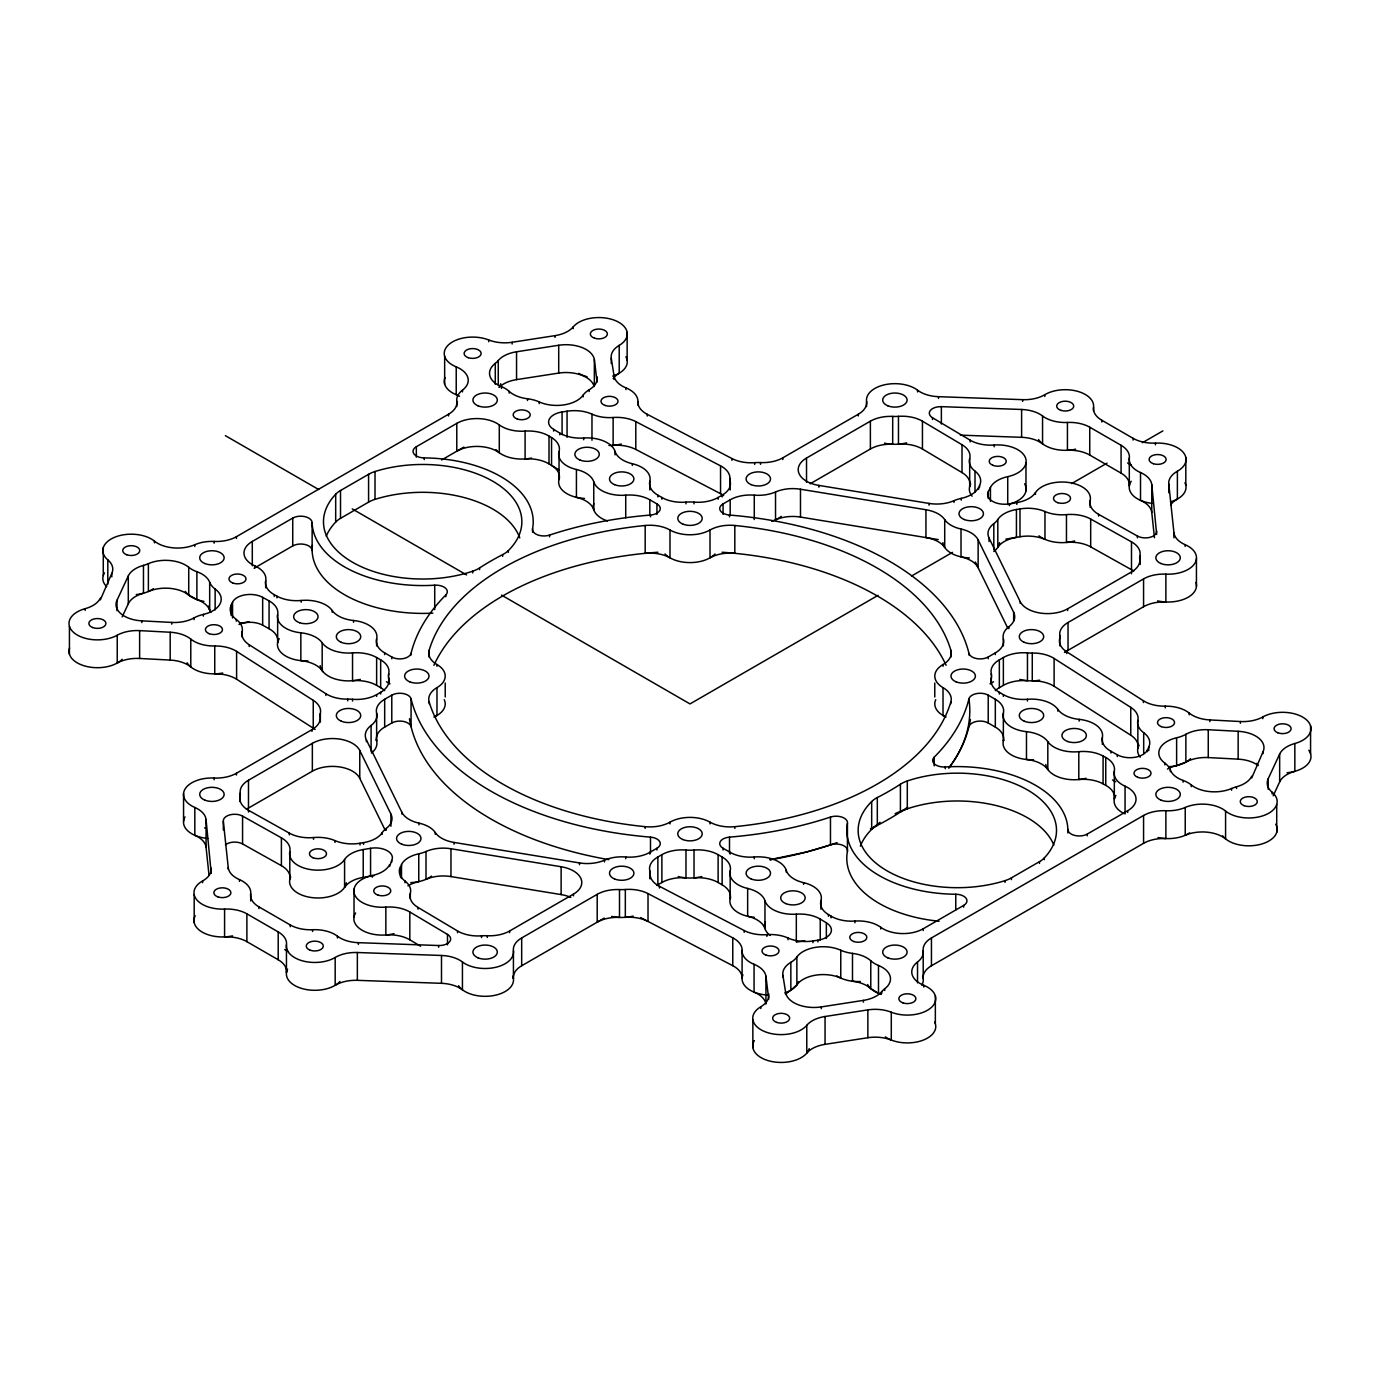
<?xml version="1.0" encoding="UTF-8"?>
<svg xmlns="http://www.w3.org/2000/svg" width="1380" height="1380" viewBox="0 0 1380 1380"><rect width="100%" height="100%" fill="white"/><g stroke="black" fill="none" stroke-linecap="round" stroke-linejoin="round"><path stroke-width="1.5" d="M69.431 654.155L69.431 626.33M103.276 547.653L103.276 575.477M183.557 821.411L183.557 793.569M194.183 922.582L194.183 894.758M354.022 916.924L354.022 889.099M444.653 384.14L444.653 356.299M627.141 332.407L627.141 360.232M752.859 1047.592L752.859 1019.768M935.347 995.86L935.347 1023.701M1025.978 463.076L1025.978 490.901M1185.817 457.418L1185.817 485.243M1196.443 558.59L1196.443 586.431M1276.724 832.347L1276.724 804.523M1310.569 725.846L1310.569 753.67M1127.702 812.475L1127.702 810.733A28.411 16.405 0 0 0 1125.062 786.186A28.411 16.405 0 0 1 1114.316 771.299A28.411 16.405 0 0 0 1105.742 757.482L1103.086 756.016A28.411 16.405 0 0 0 1078.798 751.686A28.411 16.405 0 0 1 1047.817 741.664A28.411 16.405 0 0 0 1026.478 731.659A28.411 16.405 0 0 1 1003.364 713.201A28.411 16.405 0 0 0 995.325 699.281L988.218 695.175A11.368 6.555 0 0 0 976.574 693.588A11.368 6.555 0 0 0 968.933 698.884C972.659 723.931 964.12 748.46 948.664 768.022M100.343 599.852L111.814 573.39A28.411 16.405 0 0 0 107.812 559.866A28.411 16.405 0 0 1 114.989 537.13A28.411 16.405 0 0 1 154.422 541.115A28.411 16.405 0 0 0 194.77 544.721A28.411 16.405 0 0 1 214.124 541.443A28.411 16.405 0 0 0 236.429 536.682L448.552 414.224A28.411 16.405 0 0 0 456.797 401.339A28.411 16.405 0 0 1 462.473 390.161A28.411 16.405 0 0 0 456.228 366.873A28.411 16.405 0 0 1 449.328 344.103A28.411 16.405 0 0 1 488.71 339.963A28.411 16.405 0 0 0 512.135 342.274L554.95 335.651A28.411 16.405 0 0 0 573.218 326.887A28.411 16.405 0 0 1 615.101 320.505A28.411 16.405 0 0 1 619.206 345.397L619.206 373.221A28.411 16.405 0 0 0 613.168 378.586M116.989 610.719L116.989 600.283L128.288 575.943A28.411 16.405 0 0 1 143.468 565.386A28.411 16.405 0 0 0 148.385 563.661A28.411 16.405 0 0 1 188.732 567.266A28.411 16.405 0 0 0 196.892 571.717A28.411 16.405 0 0 1 209.674 582.274A28.411 16.405 0 0 0 215.142 589.036L215.142 609.908M122.199 616.877L128.288 603.767L128.288 575.943M231.202 605.113L232.547 602.232A18.181 10.488 0 0 1 262.666 597.35L269.065 600.886A28.411 16.405 0 0 1 277.639 614.704A28.411 16.405 0 0 0 300.84 632.799A28.411 16.405 0 0 1 322.178 642.804A28.411 16.405 0 0 0 352.538 652.895A28.411 16.405 0 0 1 376.637 657.536L380.656 659.847A28.411 16.405 0 0 1 388.694 673.768A28.411 16.405 0 0 0 388.694 678.408A28.411 16.405 0 0 1 380.656 692.312L376.637 694.64A28.411 16.405 0 0 1 352.538 699.281A28.411 16.405 0 0 0 347.726 699.125A28.411 16.405 0 0 1 325.887 693.726L249.245 644.788A28.411 16.405 0 0 1 242.138 631.695A28.411 16.405 0 0 0 236.308 619.482A28.411 16.405 0 0 1 231.202 605.113L231.202 615.549M1147.453 749.944L1148.798 747.063A28.411 16.405 0 0 0 1143.692 732.694A28.411 16.405 0 0 1 1137.862 720.464A28.411 16.405 0 0 0 1130.755 707.371L1054.113 658.45A28.411 16.405 0 0 0 1032.274 653.051A28.411 16.405 0 0 1 1027.462 652.895A28.411 16.405 0 0 0 1003.364 657.536L999.344 659.847A28.411 16.405 0 0 0 991.306 673.768A28.411 16.405 0 0 1 991.306 678.408A28.411 16.405 0 0 0 999.344 692.312L1003.364 694.64A28.411 16.405 0 0 0 1027.462 699.281A28.411 16.405 0 0 1 1057.822 709.372A28.411 16.405 0 0 0 1079.16 719.36A28.411 16.405 0 0 1 1102.361 737.472A28.411 16.405 0 0 0 1110.935 751.272L1117.334 754.808A18.181 10.488 0 0 0 1147.453 749.944L1147.453 751.686M1251.712 777.958L1263.01 751.876A28.411 16.405 0 0 0 1238.153 731.297L1208.259 729.727A28.411 16.405 0 0 0 1185.869 734.315A28.411 16.405 0 0 1 1176.623 737.783A28.411 16.405 0 0 0 1164.858 763.123L1164.858 764.865M1268.186 789.205L1268.186 778.769L1279.657 754.049A28.411 16.405 0 0 1 1294.837 743.51A28.411 16.405 0 0 0 1305.894 719.325A28.411 16.405 0 0 0 1262.769 716.962A28.411 16.405 0 0 1 1240.379 721.533L1209.812 719.929A28.411 16.405 0 0 1 1189.215 713.081A28.411 16.405 0 0 0 1165.255 706.163A28.411 16.405 0 0 1 1143.399 700.764L1066.757 651.843A28.411 16.405 0 0 1 1059.65 638.75A28.411 16.405 0 0 0 1059.805 635.369A28.411 16.405 0 0 1 1068.034 622.501L1143.572 578.893A28.411 16.405 0 0 1 1165.876 574.149A28.411 16.405 0 0 0 1194.649 563.609A28.411 16.405 0 0 0 1185.178 544.703A28.411 16.405 0 0 1 1173.931 532.611L1168.774 484.018A28.411 16.405 0 0 1 1177.381 471.236A28.411 16.405 0 0 0 1183.523 452.709A28.411 16.405 0 0 0 1155.422 443.101A28.411 16.405 0 0 1 1133.118 438.34L1101.792 420.245A28.411 16.405 0 0 1 1093.547 407.376A28.411 16.405 0 0 0 1076.9 391.144A28.411 16.405 0 0 0 1044.815 394.697A28.411 16.405 0 0 1 1022.649 399.665L938.503 396.681A28.411 16.405 0 0 1 917.562 390.195A28.411 16.405 0 0 0 884.822 384.727A28.411 16.405 0 0 0 866.571 401.339A28.411 16.405 0 0 1 858.326 414.224L782.805 457.832A28.411 16.405 0 0 1 760.501 462.576A28.411 16.405 0 0 0 754.67 462.662A28.411 16.405 0 0 1 731.986 458.557L647.237 414.311A28.411 16.405 0 0 1 637.905 401.701A28.411 16.405 0 0 0 625.934 387.866A28.411 16.405 0 0 1 614.066 375.964L611.271 358.334A28.411 16.405 0 0 1 619.206 345.397M1273.205 795.794L1279.657 781.891L1279.657 754.049M389.557 866.502L391.696 860.516A17.043 9.833 0 0 0 387.383 850.787A17.043 9.833 0 0 0 370.565 848.303L363.216 849.545A28.411 16.405 0 0 0 344.586 859.516A28.411 16.405 0 0 1 311.156 869.676A28.411 16.405 0 0 1 289.8 851.684A28.411 16.405 0 0 0 281.399 837.832L242.57 816.098A11.368 6.555 0 0 0 229.908 814.856A11.368 6.555 0 0 0 223.319 821.204L223.319 829.915M400.459 877.025L401.494 864.553A28.411 16.405 0 0 1 418.761 853.806A28.411 16.405 0 0 0 426.006 851.495A28.411 16.405 0 0 1 450.967 848.752L561.125 866.744A28.411 16.405 0 0 1 573.476 894.119L573.476 895.862M978.506 489.348L979.541 485.57A28.411 16.405 0 0 0 975.005 471.132A28.411 16.405 0 0 1 969.674 458.729A28.411 16.405 0 0 0 962.015 444.74L922.444 421.193A28.411 16.405 0 0 0 898.466 416.346A28.411 16.405 0 0 1 892.688 416.415A28.411 16.405 0 0 0 870.383 421.176L806.524 458.039L806.524 482.396M988.304 498.611L988.304 491.659L990.443 487.416A28.411 16.405 0 0 1 1007.728 476.652A28.411 16.405 0 0 0 1025.305 457.349A28.411 16.405 0 0 0 994.152 445.033A28.411 16.405 0 0 1 970.174 440.186L932.518 417.761A11.368 6.555 0 0 1 930.344 410.447A11.368 6.555 0 0 1 941.367 406.652L1021.614 409.481A28.411 16.405 0 0 1 1042.555 415.984A28.411 16.405 0 0 0 1067.43 422.453A28.411 16.405 0 0 1 1089.734 427.196L1121.078 445.291A28.411 16.405 0 0 1 1129.306 458.177A28.411 16.405 0 0 0 1140.518 472.547A28.411 16.405 0 0 1 1151.765 484.622L1156.681 534.44M884.718 990.53L884.718 988.787A28.411 16.405 0 0 0 878.491 965.483A28.411 16.405 0 0 1 870.78 960.773A28.411 16.405 0 0 0 852.495 953.39A28.411 16.405 0 0 1 840.765 950.234A28.411 16.405 0 0 0 796.864 957.03L796.864 984.872L790.843 990.202A28.411 16.405 0 0 0 785.617 994.514M252.298 565.783L252.298 541.443L292.733 518.087A11.368 6.555 0 0 1 305.049 516.655A11.368 6.555 0 0 1 312.139 522.641A110.555 63.825 0 0 0 434.717 585.189A11.368 6.555 0 0 1 445.481 588.122A11.368 6.555 0 0 1 445.809 594.987L445.809 596.729M326.232 536.182A99.188 57.27 0 0 1 335.685 522.071L335.685 494.23A28.411 16.405 0 0 1 340.515 490.521L368.581 474.306A28.411 16.405 0 0 1 375.015 471.511A99.188 57.27 0 0 1 493.764 481.81A99.188 57.27 0 0 1 508.323 550.62L508.323 552.362M416.346 446.723L456.78 423.384A28.411 16.405 0 0 1 499.284 424.902A28.411 16.405 0 0 0 525.09 431.112A28.411 16.405 0 0 1 548.999 436.063L551.552 437.598A28.411 16.405 0 0 1 559.038 451.605A28.411 16.405 0 0 0 576.426 469.493A28.411 16.405 0 0 1 593.745 481.81A28.411 16.405 0 0 0 625.727 495.161A28.411 16.405 0 0 1 649.825 499.802L656.932 503.907A11.368 6.555 0 0 1 659.692 510.635A11.368 6.555 0 0 1 650.498 515.05A281.71 162.65 0 0 0 549.533 535.095A11.368 6.555 0 0 1 537.648 534.905A11.368 6.555 0 0 1 532.559 528.695A110.555 63.825 0 0 0 424.229 457.918A11.368 6.555 0 0 1 413.862 453.83A11.368 6.555 0 0 1 416.346 446.723L416.346 457.159M254.144 568.215L292.733 545.928A11.368 6.555 0 0 1 305.049 544.496A11.368 6.555 0 0 1 312.139 550.482L312.139 522.641M335.685 522.071A28.411 16.405 0 0 1 340.515 518.345L368.581 502.13A28.411 16.405 0 0 1 375.015 499.353A99.188 57.27 0 0 1 519.777 537.889M441.617 459.971L463.904 447.103M211.226 873.368L206.069 819.565A28.411 16.405 0 0 0 194.822 807.473A28.411 16.405 0 0 1 185.351 788.567A28.411 16.405 0 0 1 214.124 778.027A28.411 16.405 0 0 0 236.429 773.266L311.966 729.658A28.411 16.405 0 0 0 320.195 716.789A28.411 16.405 0 0 1 320.35 713.426A28.411 16.405 0 0 0 313.243 700.333L236.601 651.394A28.411 16.405 0 0 0 214.745 645.995A28.411 16.405 0 0 1 190.785 639.095A28.411 16.405 0 0 0 170.189 632.247L139.621 630.625A28.411 16.405 0 0 0 117.231 635.214A28.411 16.405 0 0 1 74.106 632.851A28.411 16.405 0 0 1 85.163 608.666A28.411 16.405 0 0 0 100.343 598.109M553.639 429.37L559.763 433.061A28.411 16.405 0 0 0 583.671 438.012A28.411 16.405 0 0 1 615.032 451.398A28.411 16.405 0 0 0 632.351 463.732A28.411 16.405 0 0 1 649.825 481.258A28.411 16.405 0 0 0 657.863 495.161L661.883 497.49A28.411 16.405 0 0 0 685.981 502.13A28.411 16.405 0 0 1 694.019 502.13A28.411 16.405 0 0 0 718.118 497.49L722.137 495.161A28.411 16.405 0 0 0 730.175 481.258A28.411 16.405 0 0 1 729.899 478.481A28.411 16.405 0 0 0 720.55 465.854L635.801 421.607A28.411 16.405 0 0 0 613.134 417.502A28.411 16.405 0 0 1 591.968 414.138A28.411 16.405 0 0 0 567.059 411.206L562.074 411.982A18.181 10.488 0 0 0 553.639 429.37L553.639 431.112M366.356 741.612L366.356 739.87A28.411 16.405 0 0 1 371.099 725.466A28.411 16.405 0 0 0 376.637 713.201A28.411 16.405 0 0 1 384.675 699.281L391.782 695.175A11.368 6.555 0 0 1 403.426 693.588A11.368 6.555 0 0 1 411.068 698.884A281.71 162.65 0 0 0 650.498 837.125A11.368 6.555 0 0 1 659.692 841.541A11.368 6.555 0 0 1 656.932 848.252L656.932 849.994M1013.645 612.289A28.411 16.405 0 0 1 1008.901 626.71A28.411 16.405 0 0 0 1003.364 638.975A28.411 16.405 0 0 1 995.325 652.895L988.218 657.001A11.368 6.555 0 0 1 976.574 658.588A11.368 6.555 0 0 1 968.933 653.275A281.71 162.65 0 0 0 729.503 515.05A11.368 6.555 0 0 1 720.308 510.635A11.368 6.555 0 0 1 723.068 503.907L730.175 499.802A28.411 16.405 0 0 1 754.274 495.161A28.411 16.405 0 0 0 775.525 491.97A28.411 16.405 0 0 1 800.486 489.227L925.946 509.738A28.411 16.405 0 0 1 944.713 519.622A28.411 16.405 0 0 0 961.015 529.023A28.411 16.405 0 0 1 978.127 539.873L1013.645 612.289L1013.645 621M240.241 793.103L240.241 801.797L240.103 796.45A28.411 16.405 0 0 0 240.241 793.103A28.411 16.405 0 0 1 248.486 780.235L312.346 743.354A28.411 16.405 0 0 1 359.766 750.496L390.937 814.096L390.937 826.258M376.637 713.201L376.637 741.025A28.411 16.405 0 0 1 384.675 727.105L391.782 722.999A11.368 6.555 0 0 1 403.426 721.412A11.368 6.555 0 0 1 411.068 726.725L411.068 698.884M246.468 809.353A28.411 16.405 0 0 1 248.486 808.059L312.346 771.196A28.411 16.405 0 0 1 359.766 778.32L385.262 830.363M810.181 483.776L870.383 449A28.411 16.405 0 0 1 892.688 444.257L892.688 416.415M878.042 595.349L690 703.921L501.527 595.108M911.559 576.012L952.51 552.362M1071.674 483.569L1107.036 463.145M1142.416 442.721L1162.891 430.888M400.459 866.588A28.411 16.405 0 0 0 404.996 881.027A28.411 16.405 0 0 1 410.326 893.429A28.411 16.405 0 0 0 417.985 907.419L457.556 930.983A28.411 16.405 0 0 0 481.534 935.83A28.411 16.405 0 0 1 487.312 935.744A28.411 16.405 0 0 0 509.617 931L573.476 894.119M989.063 538.079L1020.234 601.68A28.411 16.405 0 0 0 1067.654 608.804L1131.514 571.941A28.411 16.405 0 0 0 1139.759 559.073A28.411 16.405 0 0 1 1139.897 555.726A28.411 16.405 0 0 0 1131.497 541.874L1090.683 519.035A28.411 16.405 0 0 0 1066.464 514.619A28.411 16.405 0 0 1 1044.97 511.532A28.411 16.405 0 0 0 1019.975 508.927L1016.439 509.513A28.411 16.405 0 0 0 997.809 519.484A28.411 16.405 0 0 1 993.807 523.658A28.411 16.405 0 0 0 989.063 538.079L989.063 541.564M366.356 739.87L401.873 812.303A28.411 16.405 0 0 0 418.985 823.136A28.411 16.405 0 0 1 435.287 832.554A28.411 16.405 0 0 0 454.055 842.438L579.514 862.931A28.411 16.405 0 0 0 604.475 860.189A28.411 16.405 0 0 1 625.727 856.997A28.411 16.405 0 0 0 649.825 852.357L656.932 848.252M649.825 877.87L649.825 870.918A28.411 16.405 0 0 1 657.863 856.997L661.883 854.686A28.411 16.405 0 0 1 685.981 850.045A28.411 16.405 0 0 0 694.019 850.045A28.411 16.405 0 0 1 718.118 854.686L722.137 856.997A28.411 16.405 0 0 1 730.175 870.918A28.411 16.405 0 0 0 747.65 888.444A28.411 16.405 0 0 1 764.968 900.76A28.411 16.405 0 0 0 796.329 914.164A28.411 16.405 0 0 1 820.238 919.097L826.361 922.806L826.361 938.452M211.226 868.141A28.411 16.405 0 0 1 202.619 880.94A28.411 16.405 0 0 0 196.478 899.449A28.411 16.405 0 0 0 224.578 909.075A28.411 16.405 0 0 1 246.882 913.819L278.208 931.914A28.411 16.405 0 0 1 286.454 944.8A28.411 16.405 0 0 0 303.1 961.015A28.411 16.405 0 0 0 335.185 957.478A28.411 16.405 0 0 1 357.351 952.51L441.497 955.477A28.411 16.405 0 0 1 462.438 961.981A28.411 16.405 0 0 0 495.179 967.432A28.411 16.405 0 0 0 513.429 950.82A28.411 16.405 0 0 1 521.675 937.952L597.195 894.344A28.411 16.405 0 0 1 619.499 889.583A28.411 16.405 0 0 0 625.33 889.496A28.411 16.405 0 0 1 648.014 893.602L732.763 937.848A28.411 16.405 0 0 1 742.095 950.475A28.411 16.405 0 0 0 754.067 964.31A28.411 16.405 0 0 1 765.934 976.195L768.729 999.051M989.995 683.807L993.548 681.755M656.759 885.512A28.411 16.405 0 0 1 657.863 884.839L661.883 882.51A28.411 16.405 0 0 1 685.981 877.87L685.981 850.045M995.273 690.656A28.411 16.405 0 0 1 999.344 687.689L1003.364 685.36A28.411 16.405 0 0 1 1027.462 680.72L1027.462 652.895M513.429 950.82L513.429 978.662A28.411 16.405 0 0 1 521.675 965.776L604.285 918.08M1064.498 652.378L1143.572 606.734A28.411 16.405 0 0 1 1165.876 601.973L1165.876 574.149M723.068 848.252L730.175 852.357A28.411 16.405 0 0 0 754.274 856.997A28.411 16.405 0 0 1 786.255 870.349A28.411 16.405 0 0 0 803.574 882.665A28.411 16.405 0 0 1 820.962 900.553A28.411 16.405 0 0 0 828.449 914.578L831.002 916.113A28.411 16.405 0 0 0 854.91 921.064A28.411 16.405 0 0 1 880.716 927.256A28.411 16.405 0 0 0 923.22 928.774L963.654 905.435A11.368 6.555 0 0 0 966.138 898.328A11.368 6.555 0 0 0 955.771 894.24A110.555 63.825 0 0 1 847.441 823.463A11.368 6.555 0 0 0 842.352 817.253A11.368 6.555 0 0 0 830.467 817.064A281.71 162.65 0 0 1 729.503 837.125A11.368 6.555 0 0 0 720.308 841.541A11.368 6.555 0 0 0 723.068 848.252L723.068 849.994M871.677 801.539A99.188 57.27 0 0 0 886.236 870.349A99.188 57.27 0 0 0 1004.985 880.647A28.411 16.405 0 0 0 1011.419 877.87L1039.485 861.655A28.411 16.405 0 0 0 1044.315 857.929A99.188 57.27 0 0 0 1026.496 789.377A99.188 57.27 0 0 0 907.298 780.977A28.411 16.405 0 0 0 900.416 784.237A281.71 162.65 0 0 1 877.318 797.554A28.411 16.405 0 0 0 871.677 801.539L871.677 829.38A28.411 16.405 0 0 1 877.318 825.395L877.318 797.554M968.933 698.884A281.71 162.65 0 0 1 934.191 757.189A11.368 6.555 0 0 0 934.519 764.037A11.368 6.555 0 0 0 945.283 766.97A110.555 63.825 0 0 1 1067.861 829.518A11.368 6.555 0 0 0 1074.951 835.504A11.368 6.555 0 0 0 1087.267 834.072L1127.702 810.733M917.528 982.87L917.528 961.998A28.411 16.405 0 0 0 923.203 950.82A28.411 16.405 0 0 1 931.448 937.952L1143.572 815.477A28.411 16.405 0 0 1 1165.876 810.733A28.411 16.405 0 0 0 1185.23 807.455A28.411 16.405 0 0 1 1225.578 811.043A28.411 16.405 0 0 0 1265.012 815.028A28.411 16.405 0 0 0 1272.188 792.293A28.411 16.405 0 0 1 1268.186 778.769M923.203 950.82L923.203 978.662A28.411 16.405 0 0 1 931.448 965.776L1143.572 843.318A28.411 16.405 0 0 1 1165.876 838.557L1165.876 810.733M1258.249 765.59A28.411 16.405 0 0 0 1238.153 759.138L1208.259 757.568A28.411 16.405 0 0 0 1185.869 762.139L1176.623 765.607A28.411 16.405 0 0 0 1167.463 769.039M939.107 921.219A110.555 63.825 0 0 1 847.441 851.305A11.368 6.555 0 0 0 842.352 845.095A11.368 6.555 0 0 0 830.467 844.905L806.593 851.977L769.747 859.723M988.304 491.659A17.043 9.833 0 0 0 992.617 501.371A17.043 9.833 0 0 0 1009.435 503.855L1016.784 502.613A28.411 16.405 0 0 0 1035.414 492.643A28.411 16.405 0 0 1 1068.845 482.5A28.411 16.405 0 0 1 1090.2 500.474A28.411 16.405 0 0 0 1098.601 514.326L1137.43 536.061A11.368 6.555 0 0 0 1150.092 537.32A11.368 6.555 0 0 0 1156.681 530.955M1005.83 539.132L1019.975 536.751A28.411 16.405 0 0 1 1044.97 539.373L1044.97 511.532M240.103 796.45A28.411 16.405 0 0 0 248.504 810.284L289.317 833.123A28.411 16.405 0 0 0 313.536 837.557A28.411 16.405 0 0 1 335.03 840.627A28.411 16.405 0 0 0 360.025 843.249L363.561 842.645A28.411 16.405 0 0 0 382.191 832.675A28.411 16.405 0 0 1 386.193 828.5A28.411 16.405 0 0 0 390.937 814.096M344.586 859.516L344.586 887.357A28.411 16.405 0 0 1 363.216 877.387L370.565 876.145A17.043 9.833 0 0 1 373.825 875.783M495.282 384.261L495.282 363.389A28.411 16.405 0 0 0 498.266 360.542A28.411 16.405 0 0 1 516.551 351.779L558.71 345.259A28.411 16.405 0 0 1 594.349 359.611L597.091 382.088M499.301 387.245A28.411 16.405 0 0 1 516.551 379.621L558.71 373.083A28.411 16.405 0 0 1 594.176 386.572M649.825 870.918A28.411 16.405 0 0 1 650.101 873.695A28.411 16.405 0 0 0 659.45 886.305L744.2 930.551A28.411 16.405 0 0 0 766.866 934.657A28.411 16.405 0 0 1 788.032 938.02A28.411 16.405 0 0 0 812.941 940.97L817.926 940.194A18.181 10.488 0 0 0 826.361 922.806M796.864 957.03A28.411 16.405 0 0 1 790.843 962.36A28.411 16.405 0 0 0 782.909 975.298L785.651 992.565A28.411 16.405 0 0 0 821.29 1006.917L863.449 1000.379A28.411 16.405 0 0 0 881.734 991.616A28.411 16.405 0 0 1 884.718 988.787M768.729 993.841A28.411 16.405 0 0 1 760.794 1006.779A28.411 16.405 0 0 0 764.9 1031.671A28.411 16.405 0 0 0 806.783 1025.288A28.411 16.405 0 0 1 825.05 1016.508L867.865 1009.884A28.411 16.405 0 0 1 891.29 1012.213A28.411 16.405 0 0 0 930.672 1008.056A28.411 16.405 0 0 0 923.772 985.303A28.411 16.405 0 0 1 917.528 961.998M806.783 1025.288L806.783 1053.112A28.411 16.405 0 0 1 825.05 1044.35L867.865 1037.726A28.411 16.405 0 0 1 891.29 1040.037L891.29 1012.213M960.377 435.149L1021.614 437.322A28.411 16.405 0 0 1 1042.555 443.808L1042.555 415.984M223.319 821.204L228.235 867.537A28.411 16.405 0 0 0 239.482 879.629A28.411 16.405 0 0 1 250.694 893.999A28.411 16.405 0 0 0 258.923 906.867L290.266 924.962A28.411 16.405 0 0 0 312.57 929.723A28.411 16.405 0 0 1 337.445 936.192A28.411 16.405 0 0 0 358.386 942.678L438.633 945.524A11.368 6.555 0 0 0 449.656 941.712A11.368 6.555 0 0 0 447.482 934.415L409.826 911.99A28.411 16.405 0 0 0 385.848 907.126A28.411 16.405 0 0 1 354.695 894.809A28.411 16.405 0 0 1 372.272 875.507A28.411 16.405 0 0 0 389.557 864.76M335.185 957.478L335.185 985.303A28.411 16.405 0 0 1 357.351 980.335L441.497 983.319A28.411 16.405 0 0 1 462.438 989.805L462.438 961.981M116.989 600.283A28.411 16.405 0 0 0 141.847 620.862L171.741 622.432A28.411 16.405 0 0 0 194.132 617.861A28.411 16.405 0 0 1 203.378 614.393A28.411 16.405 0 0 0 215.142 589.036M117.231 635.214L117.231 663.038A28.411 16.405 0 0 1 139.621 658.467L170.189 660.071A28.411 16.405 0 0 1 190.785 666.92L190.785 639.095M806.524 458.039A28.411 16.405 0 0 0 818.875 485.415L929.033 503.424A28.411 16.405 0 0 0 953.994 500.681A28.411 16.405 0 0 1 961.239 498.37A28.411 16.405 0 0 0 978.506 487.606M775.525 491.97L775.525 519.812A28.411 16.405 0 0 1 800.486 517.069L938.227 539.58M426.006 851.495L426.006 879.319A28.411 16.405 0 0 1 450.967 876.576L561.125 894.585A28.411 16.405 0 0 1 570.871 897.431M209.674 582.274L209.674 610.098A28.411 16.405 0 0 0 196.892 599.541L188.732 595.091A28.411 16.405 0 0 0 148.385 591.502L148.385 563.661M880.682 994.324A28.411 16.405 0 0 0 878.491 993.324L870.78 988.598A28.411 16.405 0 0 0 852.495 981.232L852.495 953.39M613.134 417.502L613.134 445.343A28.411 16.405 0 0 1 635.801 449.449L720.55 493.695A28.411 16.405 0 0 1 723.655 495.593M640.579 917.562L732.763 965.69A28.411 16.405 0 0 1 742.095 978.299L742.095 950.475M1112.522 779.993L1115.73 781.753M1078.798 751.686L1078.798 779.528A28.411 16.405 0 0 1 1103.086 783.857L1105.742 785.324A28.411 16.405 0 0 1 1114.316 799.124L1114.316 771.299M252.298 541.443A28.411 16.405 0 0 0 254.938 565.973A28.411 16.405 0 0 1 265.685 580.877A28.411 16.405 0 0 0 274.258 594.677L276.914 596.143A28.411 16.405 0 0 0 301.202 600.473A28.411 16.405 0 0 1 332.183 610.512A28.411 16.405 0 0 0 353.522 620.5A28.411 16.405 0 0 1 376.637 638.975A28.411 16.405 0 0 0 384.675 652.895L391.782 657.001A11.368 6.555 0 0 0 403.426 658.588A11.368 6.555 0 0 0 411.068 653.275A281.71 162.65 0 0 1 445.809 594.987M238.982 624.485A18.181 10.488 0 0 1 262.666 625.192L269.065 628.728A28.411 16.405 0 0 1 277.639 642.528L277.639 614.704M1066.464 514.619L1066.464 542.443A28.411 16.405 0 0 1 1090.683 546.877L1131.497 569.716A28.411 16.405 0 0 1 1133.67 571.079M225.388 844.853A11.368 6.555 0 0 1 242.57 843.939L281.399 865.674A28.411 16.405 0 0 1 289.8 879.526L289.8 851.684M1127.598 462.99L1131.29 465.112M1067.43 422.453L1067.43 450.277A28.411 16.405 0 0 1 1089.734 455.038L1121.078 473.133A28.411 16.405 0 0 1 1129.306 486.002L1129.306 458.177M968.933 726.725A11.368 6.555 0 0 1 976.574 721.412A11.368 6.555 0 0 1 988.218 722.999L995.325 727.105A28.411 16.405 0 0 1 1003.364 741.025L1003.364 713.201M225.354 435.649L318.659 489.52M352.245 508.909L466.543 574.908M386.452 681.755L390.005 683.807M352.538 652.895L352.538 680.72A28.411 16.405 0 0 1 376.637 685.36L380.656 687.689A28.411 16.405 0 0 1 384.727 690.656M694.019 850.045L694.019 877.87A28.411 16.405 0 0 1 718.118 882.51L722.137 884.839A28.411 16.405 0 0 1 730.175 898.742L730.175 870.918M284.728 949.595L288.42 951.734M224.578 909.075L224.578 936.899A28.411 16.405 0 0 1 246.882 941.66L278.208 959.756A28.411 16.405 0 0 1 286.454 972.624L286.454 944.8M898.466 416.346L898.466 444.17A28.411 16.405 0 0 1 922.444 449.018L962.015 472.581A28.411 16.405 0 0 1 969.674 486.571L969.674 458.729M385.848 907.126L385.848 934.967A28.411 16.405 0 0 1 409.826 939.815L420.589 946.231M525.09 431.112L525.09 458.936A28.411 16.405 0 0 1 548.999 463.887L558.9 469.873M1032.274 653.051L1032.274 680.875A28.411 16.405 0 0 1 1054.113 686.274L1130.755 735.212A28.411 16.405 0 0 1 1137.862 748.305L1137.862 723.948M214.745 645.995L214.745 673.837A28.411 16.405 0 0 1 236.601 679.236L313.243 728.157A28.411 16.405 0 0 1 315.123 729.503M300.84 632.799L300.84 660.641A28.411 16.405 0 0 1 322.178 670.628L323.093 671.801M975.35 562.022L1008.038 628.693M1151.765 484.622L1151.765 512.463L1154.456 537.734M206.069 819.565L206.069 847.389L208.984 874.851M1294.837 743.51L1294.837 771.334A28.411 16.405 0 0 0 1279.657 781.891M1272.188 792.293L1272.188 794.035M1263.01 751.876L1263.01 753.618M1262.769 716.962L1262.769 718.687M1240.379 721.533L1240.379 723.275M1238.153 731.297L1238.153 759.138M1251.712 776.233A28.411 16.405 0 0 1 1236.532 786.773L1236.532 788.515M1236.532 786.773A28.411 16.405 0 0 0 1231.616 788.498L1231.616 790.24M1225.578 811.043L1225.578 838.885A28.411 16.405 0 0 0 1185.23 835.28L1185.23 807.455M1209.812 719.929L1209.812 721.671M1208.259 729.727L1208.259 757.568M1164.858 763.123A28.411 16.405 0 0 1 1170.326 769.902A28.411 16.405 0 0 0 1183.109 780.459A28.411 16.405 0 0 1 1191.268 784.909L1191.268 786.652M1189.215 713.081L1189.215 714.823M1185.869 734.315L1185.869 762.139M1185.178 544.703L1185.178 546.445M1183.109 780.459L1183.109 782.201M1177.381 471.236L1177.381 499.06A28.411 16.405 0 0 0 1170.654 504.925M1176.623 737.783L1176.623 765.607M1173.931 532.611L1173.931 537.82M1170.326 769.902L1170.326 771.627M1168.774 484.018L1168.774 492.729M1165.255 706.163L1165.255 707.906M1155.422 443.101L1155.422 444.843M1148.798 747.063L1148.798 750.53M1143.572 578.893L1143.572 606.734M1143.692 732.694L1143.692 753.566M1143.572 815.477L1143.572 843.318M1143.399 700.764L1143.399 702.506M1140.518 472.547L1140.518 500.371A28.411 16.405 0 0 1 1151.765 512.463M1139.897 555.726L1139.897 564.42M1139.759 559.073L1139.759 564.282M1137.862 720.464L1137.862 722.206M1137.43 536.061L1137.43 537.803M1133.118 438.34L1133.118 440.082M1131.514 571.941L1131.514 573.683M1131.497 541.874L1131.497 569.716M1130.755 707.371L1130.755 735.212M1125.062 786.186L1125.062 814.028M1121.078 445.291L1121.078 473.133M1117.334 754.808L1117.334 756.551M1110.935 751.272L1110.935 753.014M1105.742 757.482L1105.742 785.324M1103.086 756.016L1103.086 783.857M1102.361 737.472L1102.361 744.424M1101.792 420.245L1101.792 421.987M1098.601 514.326L1098.601 516.068M1093.547 407.376L1093.547 410.861M1090.683 519.035L1090.683 546.877M1090.2 500.474L1090.2 507.443M1089.734 427.196L1089.734 455.038M1087.267 834.072L1087.267 835.814M1079.16 719.36L1079.16 721.102M1068.034 622.501L1068.034 650.342A28.411 16.405 0 0 0 1065.101 652.326M1067.861 829.518L1067.861 833.003M1067.654 608.804L1067.654 610.547M1066.757 651.843L1066.757 653.585M1059.805 635.369L1059.805 645.823M1057.822 709.372L1057.822 711.114M1054.113 658.45L1054.113 686.274M1047.817 741.664L1047.817 769.488A28.411 16.405 0 0 0 1026.478 759.5L1026.478 731.659M1044.815 394.697L1044.815 396.44M1044.315 857.929L1044.315 859.671M1039.485 861.655L1039.485 863.397M1035.414 492.643L1035.414 494.385M1027.462 699.281L1027.462 701.023M1022.649 399.665L1022.649 401.408M1021.614 409.481L1021.614 437.322M1020.234 601.68L1020.234 603.422M1019.975 508.927L1019.975 536.751M1016.784 502.613L1016.784 504.356M1016.439 509.513L1016.439 537.355A28.411 16.405 0 0 0 997.809 547.325L997.809 519.484M1011.419 877.87L1011.419 879.595M1009.435 503.855L1009.435 505.598M1008.901 626.71L1008.901 628.452M1007.728 476.652L1007.728 504.493A28.411 16.405 0 0 0 1024.633 483.863M1004.985 880.647L1004.985 882.389M1003.364 638.975L1003.364 645.926M1003.364 657.536L1003.364 685.36M1003.364 694.64L1003.364 696.383M999.344 659.847L999.344 687.689M999.344 692.312L999.344 694.054M995.325 652.895L995.325 654.62M995.325 699.281L995.325 727.105M994.152 445.033L994.152 446.775M993.807 523.658L993.807 549.758M991.306 673.768L991.306 675.51M991.306 677.235L991.306 684.204M990.443 487.416L990.443 501.32M988.218 657.001L988.218 658.743M988.218 695.175L988.218 722.999M979.541 485.57L979.541 487.312M978.127 539.873L978.127 567.698A28.411 16.405 0 0 0 961.015 556.865L961.015 529.023M975.005 471.132L975.005 492.022M970.174 440.186L970.174 441.928M968.933 653.275L968.933 655.017M963.654 905.435L963.654 907.178M962.015 444.74L962.015 472.581M961.239 498.37L961.239 500.112M955.771 894.24L955.771 909.903M953.994 500.681L953.994 502.423M429.163 657.173L429.163 650.204A264.667 152.8 0 0 1 645.184 525.487A28.411 16.405 0 0 1 669.99 530.006A28.411 16.405 0 0 0 710.01 530.006A28.411 16.405 0 0 1 734.816 525.487A264.667 152.8 0 0 1 950.837 650.204L950.837 657.173M950.837 650.204A28.411 16.405 0 0 1 943.023 664.539A28.411 16.405 0 0 0 943.023 687.637A28.411 16.405 0 0 1 950.837 701.954L950.837 703.697M945.283 766.97L945.283 768.712M944.713 519.622L944.713 547.446A28.411 16.405 0 0 0 925.946 537.562L925.946 509.738M943.023 664.539L943.023 666.281M943.023 687.637L943.023 715.461A28.411 16.405 0 0 1 945.197 716.893M941.367 406.652L941.367 424.04M938.503 396.681L938.503 398.423M934.778 683.048L934.778 696.952M934.191 757.189L934.191 765.883M932.518 417.761L932.518 419.503M931.448 937.952L931.448 965.776M929.033 503.424L929.033 505.166M923.772 985.303L923.772 987.045M923.22 928.774L923.22 930.517M922.444 421.193L922.444 449.018M917.562 390.195L917.562 391.937M907.298 780.977L907.298 808.801A28.411 16.405 0 0 0 900.416 812.061L900.416 784.237M881.734 991.616L881.734 993.359M880.716 927.256L880.716 928.999M878.491 965.483L878.491 993.324M870.78 960.773L870.78 988.598M870.383 421.176L870.383 449M867.865 1009.884L867.865 1037.726M866.571 401.339L866.571 406.565M863.449 1000.379L863.449 1002.122M858.326 414.224L858.326 415.949M854.91 921.064L854.91 922.789M847.441 823.463L847.441 851.305M840.765 950.234L840.765 978.075A28.411 16.405 0 0 0 796.864 984.872M831.002 916.113L831.002 917.855M830.467 817.064L830.467 844.905M828.449 914.578L828.449 916.303M825.05 1016.508L825.05 1044.35M821.29 1006.917L821.29 1008.642M820.962 900.553L820.962 909.248M820.238 919.097L820.238 939.987M818.875 485.415L818.875 487.157M817.926 940.194L817.926 941.936M812.941 940.97L812.941 942.695M803.574 882.665L803.574 884.408M800.486 489.227L800.486 517.069M796.329 914.164L796.329 941.988M790.843 962.36L790.843 990.202M788.032 938.02L788.032 939.763M786.255 870.349L786.255 872.091M785.651 992.565L785.651 994.307M782.805 457.832L782.805 459.557M782.909 975.298L782.909 977.04M766.866 934.657L766.866 936.399M765.934 976.195L765.934 1004.036A28.411 16.405 0 0 0 754.067 992.134L754.067 964.31M764.968 900.76L764.968 928.602A28.411 16.405 0 0 0 747.65 916.268L747.65 888.444M760.794 1006.779L760.794 1008.504M760.501 462.576L760.501 464.318M754.67 462.662L754.67 464.405M754.274 495.161L754.274 519.518M754.274 856.997L754.274 858.74M744.2 930.551L744.2 932.294M734.816 525.487L734.816 553.328A28.411 16.405 0 0 0 710.01 557.848L710.01 530.006M950.837 701.954A264.667 152.8 0 0 1 734.816 826.672L734.816 828.414M732.763 937.848L732.763 965.69M731.986 458.557L731.986 460.299M730.175 481.258L730.175 489.952M730.175 499.802L730.175 515.465M730.175 852.357L730.175 854.099M729.899 478.481L729.899 488.917M729.503 515.05L729.503 516.793M729.503 837.125L729.503 852.771M723.068 503.907L723.068 514.343M722.137 495.161L722.137 496.904M722.137 856.997L722.137 884.839M720.55 465.854L720.55 493.695M718.118 497.49L718.118 499.232M718.118 854.686L718.118 882.51M429.163 650.204A28.411 16.405 0 0 0 436.977 664.539A28.411 16.405 0 0 1 436.977 687.637A28.411 16.405 0 0 0 429.163 701.954A264.667 152.8 0 0 0 645.184 826.672A28.411 16.405 0 0 0 669.99 822.152A28.411 16.405 0 0 1 710.01 822.152L710.01 823.894M694.019 502.13L694.019 503.873M685.981 502.13L685.981 503.873M669.99 530.006L669.99 557.848A28.411 16.405 0 0 0 645.184 553.328L645.184 525.487M669.99 822.152L669.99 823.894M661.883 497.49L661.883 499.232M661.883 854.686L661.883 882.51M659.45 886.305L659.45 888.047M657.863 495.161L657.863 496.904M657.863 856.997L657.863 884.839M656.932 503.907L656.932 514.343M650.498 515.05L650.498 516.793M650.498 837.125L650.498 852.771M650.101 873.695L650.101 878.905M649.825 481.258L649.825 489.952M649.825 499.802L649.825 515.465M649.825 852.357L649.825 854.099M648.014 893.602L648.014 921.443A28.411 16.405 0 0 0 625.33 917.338L625.33 889.496M647.237 414.311L647.237 416.053M645.184 826.672L645.184 828.414M637.905 401.701L637.905 405.168M635.801 421.607L635.801 449.449M632.351 463.732L632.351 465.457M625.934 387.866L625.934 389.609M625.727 495.161L625.727 517.776M625.727 856.997L625.727 858.74M619.499 889.583L619.499 917.424A28.411 16.405 0 0 0 597.195 922.168L597.195 894.344M615.032 451.398L615.032 454.882M614.066 375.964L614.066 379.448M611.271 358.334L611.271 363.544M604.475 860.189L604.475 861.931M594.349 359.611L594.349 385.693M593.745 481.81L593.745 509.651A28.411 16.405 0 0 0 576.426 497.335L576.426 469.493M591.968 414.138L591.968 440.237M597.091 376.861A28.411 16.405 0 0 1 589.157 389.798L589.157 391.541M583.671 438.012L583.671 439.754M589.157 389.798A28.411 16.405 0 0 0 583.136 395.129L583.136 396.871M579.514 862.931L579.514 864.673M573.218 326.887L573.218 328.613M567.059 411.206L567.059 437.305M562.074 411.982L562.074 434.596M561.125 866.744L561.125 894.585M559.763 433.061L559.763 434.804M559.038 451.605L559.038 479.447A28.411 16.405 0 0 0 551.552 465.422L551.552 437.598M558.71 345.259L558.71 373.083M554.95 335.651L554.95 337.393M549.533 535.095L549.533 536.837M548.999 436.063L548.999 463.887M495.282 363.389A28.411 16.405 0 0 0 501.509 386.676A28.411 16.405 0 0 1 509.22 391.403A28.411 16.405 0 0 0 527.505 398.768A28.411 16.405 0 0 1 539.235 401.925L539.235 403.667M532.559 528.695L532.559 532.18M527.505 398.768L527.505 400.511M521.675 937.952L521.675 965.776M516.551 351.779L516.551 379.621M512.135 342.274L512.135 344.017M509.617 931L509.617 932.725M509.22 391.403L509.22 393.128M508.323 550.62A28.411 16.405 0 0 1 502.682 554.605L502.682 556.347M501.509 386.676L501.509 388.418M499.284 424.902L499.284 452.743A28.411 16.405 0 0 0 456.78 451.226L456.78 423.384M498.266 360.542L498.266 384.899M488.71 339.963L488.71 341.688M487.312 935.744L487.312 937.486M481.534 935.83L481.534 937.572M502.682 554.605A281.71 162.65 0 0 0 479.584 567.939L479.584 569.681M479.584 567.939A28.411 16.405 0 0 1 472.702 571.199L472.702 572.924M462.473 390.161L462.473 391.903M457.556 930.983L457.556 932.708M456.797 401.339L456.797 406.565M456.228 366.873L456.228 394.697A28.411 16.405 0 0 1 459.575 396.302M454.055 842.438L454.055 844.181M450.967 848.752L450.967 876.576M448.552 414.224L448.552 415.949M447.482 934.415L447.482 944.852M445.223 683.048L445.223 696.952M441.497 955.477L441.497 983.319M438.633 945.524L438.633 947.267M436.977 664.539L436.977 666.281M436.977 687.637L436.977 715.461A28.411 16.405 0 0 0 434.804 716.893M435.287 832.554L435.287 834.296M434.717 585.189L434.717 609.546M429.163 701.954L429.163 703.697M424.229 457.918L424.229 459.661M418.985 823.136L418.985 824.878M418.761 853.806L418.761 881.63A28.411 16.405 0 0 0 407.928 885.839M417.985 907.419L417.985 909.161M411.068 653.275L411.068 655.017M410.326 893.429L410.326 898.656M409.826 911.99L409.826 939.815M404.996 881.027L404.996 882.769M401.873 812.303L401.873 814.045M401.494 864.553L401.494 878.474M391.782 657.001L391.782 658.743M391.782 695.175L391.782 722.999M391.696 860.516L391.696 862.259M388.694 673.768L388.694 675.51M388.694 677.235L388.694 684.204M386.193 828.5L386.193 830.243M384.675 652.895L384.675 654.62M384.675 699.281L384.675 727.105M382.191 832.675L382.191 834.417M380.656 659.847L380.656 687.689M380.656 692.312L380.656 694.054M376.637 638.975L376.637 645.926M376.637 657.536L376.637 685.36M376.637 694.64L376.637 696.383M375.015 471.511L375.015 499.353M372.272 875.507L372.272 877.249M371.099 725.466L371.099 751.548M370.565 848.303L370.565 876.145M368.581 474.306L368.581 502.13M363.561 842.645L363.561 844.388M363.216 849.545L363.216 877.387M360.025 843.249L360.025 844.991M359.766 750.496L359.766 778.32M358.386 942.678L358.386 944.42M357.351 952.51L357.351 980.335M353.522 620.5L353.522 622.242M352.538 699.281L352.538 701.023M347.726 699.125L347.726 700.85M340.515 490.521L340.515 518.345M337.445 936.192L337.445 937.934M335.03 840.627L335.03 842.369M332.183 610.512L332.183 612.254M325.887 693.726L325.887 695.468M322.178 642.804L322.178 670.628M320.35 713.426L320.35 722.12M313.536 837.557L313.536 839.299M313.243 700.333L313.243 728.157M312.57 929.723L312.57 931.448M312.346 743.354L312.346 771.196M311.966 729.658L311.966 731.4M301.202 600.473L301.202 602.215M292.733 518.087L292.733 545.928M290.266 924.962L290.266 926.705M289.317 833.123L289.317 834.866M281.399 837.832L281.399 865.674M278.208 931.914L278.208 959.756M276.914 596.143L276.914 597.885M274.258 594.677L274.258 596.419M269.065 600.886L269.065 628.728M265.685 580.877L265.685 587.828M262.666 597.35L262.666 625.192M258.923 906.867L258.923 908.609M254.938 565.973L254.938 567.715M250.694 893.999L250.694 900.95M249.245 644.788L249.245 646.53M248.486 780.235L248.486 808.059M248.504 810.284L248.504 812.027M246.882 913.819L246.882 941.66M242.57 816.098L242.57 843.939M242.138 631.695L242.138 636.922M239.482 879.629L239.482 881.372M236.601 651.394L236.601 679.236M236.429 536.682L236.429 538.424M236.308 619.482L236.308 621.224M236.429 773.266L236.429 775.008M232.547 602.232L232.547 617.878M228.235 867.537L228.235 869.279M214.124 541.443L214.124 543.185M214.124 778.027L214.124 779.769M203.378 614.393L203.378 616.118M202.619 880.94L202.619 882.665M196.892 571.717L196.892 599.541M194.77 544.721L194.77 546.463M194.822 807.473L194.822 835.297A28.411 16.405 0 0 1 206.069 847.389M194.132 617.861L194.132 619.603M188.732 567.266L188.732 595.091M171.741 622.432L171.741 624.174M170.189 632.247L170.189 660.071M154.422 541.115L154.422 542.857M143.468 565.386L143.468 593.227A28.411 16.405 0 0 0 128.288 603.767M141.847 620.862L141.847 622.604M139.621 630.625L139.621 658.467M111.814 573.39L111.814 576.875M107.812 559.866L107.812 584.223M85.163 608.666L85.163 610.409M206.069 828.397A12.213 7.055 0 0 1 204.602 827.862M1123.907 813.476A28.411 16.405 0 0 1 1115.902 795.363M1033.516 759.707A28.411 16.405 0 0 1 1003.726 739.87M1085.957 778.268A28.411 16.405 0 0 1 1045.816 764.52M804.73 940.625A28.411 16.405 0 0 1 796.985 941.936M770.109 935.467A28.411 16.405 0 0 1 765.176 922.22M754.256 917.303A28.411 16.405 0 0 1 730.538 897.587M394.059 933.622A28.411 16.405 0 0 1 362.906 930.707A28.411 16.405 0 0 1 355.643 912.974M860.327 981.525A28.411 16.405 0 0 1 836.832 975.919M249.28 621.673A28.411 16.405 0 0 1 239.516 623.105M210.864 612.479A28.411 16.405 0 0 1 209.156 605.579M346.328 882.752A28.411 16.405 0 0 1 312.95 897.724A28.411 16.405 0 0 1 290.731 876.973M431.526 876.11A28.411 16.405 0 0 1 410.809 882.631M360.318 679.409A28.411 16.405 0 0 1 320.177 665.66M307.878 660.848A28.411 16.405 0 0 1 279.226 638.75M999.569 542.599A28.411 16.405 0 0 1 993.807 551.5M969.381 557.917A28.411 16.405 0 0 1 942.868 542.616M972.089 496.196A28.411 16.405 0 0 1 970.675 484.156M906.608 442.842A28.411 16.405 0 0 1 884.459 443.152M1074.623 540.943A28.411 16.405 0 0 1 1038.967 535.837M1184.937 482.759A28.411 16.405 0 0 1 1170.516 501.889M1152.007 503.355A28.411 16.405 0 0 1 1131.203 481.258M1075.658 449.19A28.411 16.405 0 0 1 1038.536 439.53M153.404 588.673A28.411 16.405 0 0 1 136.258 594.556M106.691 586.69A28.411 16.405 0 0 1 104.483 572.89M203.947 601.37A28.411 16.405 0 0 1 185.334 591.399M922.616 976.35A28.411 16.405 0 0 1 921.806 985.182M881.216 994.307A28.411 16.405 0 0 1 867.623 984.544M798.434 981.715A28.411 16.405 0 0 1 784.858 992.91M767.245 995.049A28.411 16.405 0 0 1 742.923 974.815M1190.561 758.672A28.411 16.405 0 0 1 1169.153 766.693M1140.191 757.189A28.411 16.405 0 0 1 1139.121 745.148M621.241 444.015A28.411 16.405 0 0 1 608.96 445.481M1039.709 680.185A28.411 16.405 0 0 1 1019.803 679.443M781.304 516.379A28.411 16.405 0 0 1 771.731 521.209M531.507 458.057A28.411 16.405 0 0 1 495.989 449.639M584.516 498.456A28.411 16.405 0 0 1 559.469 478.222M607.459 520.95A28.411 16.405 0 0 1 593.814 503.666M432.854 613.134A110.555 63.825 0 0 1 312.397 545.117M970.416 719.515A281.71 162.65 0 0 1 949.13 767.711M907.626 807.197A281.71 162.65 0 0 1 870.418 828.828M837.143 842.611A281.71 162.65 0 0 1 770.42 859.792M608.804 859.654A281.71 162.65 0 0 1 409.463 718.721M376.205 739.68A28.411 16.405 0 0 1 371.427 753.049M701.816 876.559A28.411 16.405 0 0 1 678.184 876.559M860.361 846.182A99.188 57.27 0 0 1 880.095 822.325M895.085 813.665A99.188 57.27 0 0 1 1053.837 845.026M1308.809 750.237A28.411 16.405 0 0 1 1287.04 772.731M1257.68 764.417A28.411 16.405 0 0 1 1256.749 763.347M1275.707 824.188A28.411 16.405 0 0 1 1258.836 844.75A28.411 16.405 0 0 1 1222.611 835.797M1189.646 832.882A28.411 16.405 0 0 1 1157.993 837.539M934.691 1022.045A28.411 16.405 0 0 1 920.46 1041.072A28.411 16.405 0 0 1 885.322 1036.863M809.198 1048.61A28.411 16.405 0 0 1 774.18 1061.945A28.411 16.405 0 0 1 754.343 1040.606M633.127 916.078A28.411 16.405 0 0 1 611.599 916.389M512.825 976.35A28.411 16.405 0 0 1 493.247 995.635A28.411 16.405 0 0 1 458.54 985.717M339.98 981.473A28.411 16.405 0 0 1 304.048 989.081A28.411 16.405 0 0 1 287.592 969.14M232.565 935.864A28.411 16.405 0 0 1 202.998 932.552A28.411 16.405 0 0 1 195.218 915.751M207.759 838.436A28.411 16.405 0 0 1 185.006 816.96M222.732 673.043A28.411 16.405 0 0 1 187.076 662.762M122.199 659.295A28.411 16.405 0 0 1 87.458 666.661A28.411 16.405 0 0 1 69.587 647.962M500.733 383.726A28.411 16.405 0 0 1 499.111 387.263M458.057 395.387A28.411 16.405 0 0 1 444.998 377.516M625.899 356.764A28.411 16.405 0 0 1 612.72 376.102M587.052 376.706A28.411 16.405 0 0 1 578.686 373.342M1195.925 582.394A28.411 16.405 0 0 1 1186.3 598.213A28.411 16.405 0 0 1 1157.648 600.886M433.924 665.298A264.667 152.8 0 0 1 657.915 552.241M722.085 552.241A264.667 152.8 0 0 1 946.076 665.298M444.257 699.695A28.411 16.405 0 0 1 433.924 717.014M715.013 553.966A28.411 16.405 0 0 1 690 562.591A28.411 16.405 0 0 1 664.988 553.966M946.076 717.014A28.411 16.405 0 0 1 935.744 699.695M734.816 826.672A28.411 16.405 0 0 1 710.01 822.152M472.702 571.199A99.188 57.27 0 0 1 353.504 562.798A99.188 57.27 0 0 1 335.685 494.23M1231.616 788.498A28.411 16.405 0 0 1 1191.268 784.909M583.136 395.129A28.411 16.405 0 0 1 539.235 401.925M1153.37 463.714A8.522 4.916 0 0 0 1166.152 459.454A8.522 4.916 0 0 0 1153.37 455.193A8.522 4.916 0 0 0 1153.37 463.714M594.47 338.169A8.522 4.916 0 0 0 607.373 334.029A8.522 4.916 0 0 0 594.728 329.647A8.522 4.916 0 0 0 594.47 338.169M126.615 554.726A8.522 4.916 0 0 0 139.742 550.827A8.522 4.916 0 0 0 127.322 546.221A8.522 4.916 0 0 0 126.615 554.726M218.109 896.983A8.522 4.916 0 0 0 230.891 892.722A8.522 4.916 0 0 0 218.109 888.461A8.522 4.916 0 0 0 218.109 896.983M776.75 1022.425A8.522 4.916 0 0 0 789.67 1018.302A8.522 4.916 0 0 0 777.009 1013.921A8.522 4.916 0 0 0 776.75 1022.425M1244.174 805.713A8.522 4.916 0 0 0 1257.284 801.815A8.522 4.916 0 0 0 1244.863 797.209A8.522 4.916 0 0 0 1244.174 805.713M964.292 519.536A12.213 7.055 0 0 0 983.405 514.274A12.213 7.055 0 0 0 965.966 507.357A12.213 7.055 0 0 0 964.292 519.536M1067.861 741.56A12.213 7.055 0 0 0 1086.37 735.626A12.213 7.055 0 0 0 1068.224 729.347A12.213 7.055 0 0 0 1067.861 741.56M785.772 903.59A12.213 7.055 0 0 0 805.092 898.604A12.213 7.055 0 0 0 787.946 891.428A12.213 7.055 0 0 0 785.772 903.59M401.856 844.25A12.213 7.055 0 0 0 420.952 839.005A12.213 7.055 0 0 0 403.529 832.071A12.213 7.055 0 0 0 401.856 844.25M299.564 622.708A12.213 7.055 0 0 0 318.055 616.774A12.213 7.055 0 0 0 299.926 610.495A12.213 7.055 0 0 0 299.564 622.708M579.893 460.006A12.213 7.055 0 0 0 599.213 455.02A12.213 7.055 0 0 0 582.084 447.862A12.213 7.055 0 0 0 579.893 460.006M1024.322 721.223A12.213 7.055 0 0 0 1043.625 716.237A12.213 7.055 0 0 0 1026.496 709.079A12.213 7.055 0 0 0 1024.322 721.223M751.134 878.939A12.213 7.055 0 0 0 770.454 873.971A12.213 7.055 0 0 0 753.308 866.795A12.213 7.055 0 0 0 751.134 878.939M887.72 957.806A12.213 7.055 0 0 0 907.04 952.821A12.213 7.055 0 0 0 889.91 945.662A12.213 7.055 0 0 0 887.72 957.806M1160.908 800.09A12.213 7.055 0 0 0 1180.228 795.104A12.213 7.055 0 0 0 1163.099 787.928A12.213 7.055 0 0 0 1160.908 800.09M477.946 405.772A12.213 7.055 0 0 0 497.266 400.804A12.213 7.055 0 0 0 480.136 393.628A12.213 7.055 0 0 0 477.946 405.772M204.758 563.506A12.213 7.055 0 0 0 224.078 558.52A12.213 7.055 0 0 0 206.948 551.345A12.213 7.055 0 0 0 204.758 563.506M341.343 642.356A12.213 7.055 0 0 0 360.663 637.388A12.213 7.055 0 0 0 343.534 630.212A12.213 7.055 0 0 0 341.343 642.356M614.531 484.639A12.213 7.055 0 0 0 633.851 479.654A12.213 7.055 0 0 0 616.722 472.495A12.213 7.055 0 0 0 614.531 484.639M956.012 681.789A12.213 7.055 0 0 0 975.332 676.804A12.213 7.055 0 0 0 958.203 669.645A12.213 7.055 0 0 0 956.012 681.789M682.824 839.523A12.213 7.055 0 0 0 702.144 834.538A12.213 7.055 0 0 0 685.015 827.362A12.213 7.055 0 0 0 682.824 839.523M409.653 681.789A12.213 7.055 0 0 0 428.956 676.804A12.213 7.055 0 0 0 411.827 669.645A12.213 7.055 0 0 0 409.653 681.789M682.824 524.072A12.213 7.055 0 0 0 702.144 519.087A12.213 7.055 0 0 0 685.015 511.928A12.213 7.055 0 0 0 682.824 524.072M751.134 484.639A12.213 7.055 0 0 0 770.454 479.654A12.213 7.055 0 0 0 753.308 472.495A12.213 7.055 0 0 0 751.134 484.639M1160.908 563.506A12.213 7.055 0 0 0 1180.228 558.52A12.213 7.055 0 0 0 1163.099 551.345A12.213 7.055 0 0 0 1160.908 563.506M887.72 405.772A12.213 7.055 0 0 0 907.04 400.804A12.213 7.055 0 0 0 889.91 393.628A12.213 7.055 0 0 0 887.72 405.772M204.758 800.09A12.213 7.055 0 0 0 224.078 795.104A12.213 7.055 0 0 0 206.948 787.928A12.213 7.055 0 0 0 204.758 800.09M477.946 957.806A12.213 7.055 0 0 0 497.266 952.821A12.213 7.055 0 0 0 480.136 945.662A12.213 7.055 0 0 0 477.946 957.806M341.343 721.223A12.213 7.055 0 0 0 360.663 716.237A12.213 7.055 0 0 0 343.534 709.079A12.213 7.055 0 0 0 341.343 721.223M614.531 878.939A12.213 7.055 0 0 0 633.851 873.971A12.213 7.055 0 0 0 616.722 866.795A12.213 7.055 0 0 0 614.531 878.939M1024.322 642.356A12.213 7.055 0 0 0 1043.625 637.388A12.213 7.055 0 0 0 1026.496 630.212A12.213 7.055 0 0 0 1024.322 642.356M1060.961 410.36A8.522 4.916 0 0 0 1073.744 406.099A8.522 4.916 0 0 0 1060.961 401.839A8.522 4.916 0 0 0 1060.961 410.36M1277.759 732.763A8.522 4.916 0 0 0 1291.094 729.089A8.522 4.916 0 0 0 1278.932 724.259A8.522 4.916 0 0 0 1277.759 732.763M902.986 1002.915A8.522 4.916 0 0 0 915.889 998.775A8.522 4.916 0 0 0 903.227 994.394A8.522 4.916 0 0 0 902.986 1002.915M309.776 950.044A8.522 4.916 0 0 0 323.248 946.577A8.522 4.916 0 0 0 311.294 941.574A8.522 4.916 0 0 0 309.776 950.044M92.581 627.52A8.522 4.916 0 0 0 105.898 623.846A8.522 4.916 0 0 0 93.737 619.016A8.522 4.916 0 0 0 92.581 627.52M468.251 357.696A8.522 4.916 0 0 0 481.154 353.556A8.522 4.916 0 0 0 468.493 349.175A8.522 4.916 0 0 0 468.251 357.696M992.738 465.284A8.522 4.916 0 0 0 1006.21 461.817A8.522 4.916 0 0 0 994.256 456.815A8.522 4.916 0 0 0 992.738 465.284M1057.753 502.682A8.522 4.916 0 0 0 1070.535 498.422A8.522 4.916 0 0 0 1057.753 494.161A8.522 4.916 0 0 0 1057.753 502.682M1161.218 726.622A8.522 4.916 0 0 0 1174.535 722.948A8.522 4.916 0 0 0 1162.374 718.118A8.522 4.916 0 0 0 1161.218 726.622M1137.689 777.302A8.522 4.916 0 0 0 1151.006 773.645A8.522 4.916 0 0 0 1138.845 768.815A8.522 4.916 0 0 0 1137.689 777.302M853.927 941.557A8.522 4.916 0 0 0 866.83 937.417A8.522 4.916 0 0 0 854.168 933.035A8.522 4.916 0 0 0 853.927 941.557M766.107 955.15A8.522 4.916 0 0 0 779.027 951.01A8.522 4.916 0 0 0 766.366 946.628A8.522 4.916 0 0 0 766.107 955.15M377.999 895.12A8.522 4.916 0 0 0 390.781 890.859A8.522 4.916 0 0 0 377.999 886.598A8.522 4.916 0 0 0 377.999 895.12M312.984 857.739A8.522 4.916 0 0 0 326.456 854.255A8.522 4.916 0 0 0 314.502 849.252A8.522 4.916 0 0 0 312.984 857.739M209.122 633.661A8.522 4.916 0 0 0 222.456 629.987A8.522 4.916 0 0 0 210.295 625.157A8.522 4.916 0 0 0 209.122 633.661M232.651 582.964A8.522 4.916 0 0 0 245.985 579.307A8.522 4.916 0 0 0 233.824 574.477A8.522 4.916 0 0 0 232.651 582.964M517.31 419.037A8.522 4.916 0 0 0 530.213 414.914A8.522 4.916 0 0 0 517.552 410.516A8.522 4.916 0 0 0 517.31 419.037M605.113 405.461A8.522 4.916 0 0 0 618.016 401.321A8.522 4.916 0 0 0 605.372 396.94A8.522 4.916 0 0 0 605.113 405.461"/></g></svg>
